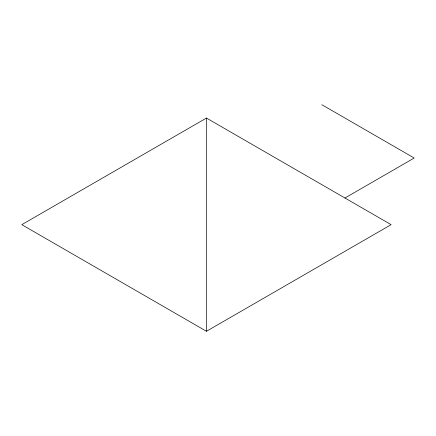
<?xml version="1.0" encoding="UTF-8"?>
<svg xmlns="http://www.w3.org/2000/svg" width="436" height="436" viewBox="0 0 436 436"><rect width="100%" height="100%" fill="white"/><g stroke="black" fill="none" stroke-linecap="round" stroke-linejoin="round"><path stroke-width="0.65" d="M206.457 118.052L21.8 224.665L206.457 331.273L391.119 224.665L206.457 118.052L206.457 331.273M344.952 198.009L414.2 158.028L321.872 104.727"/></g></svg>
